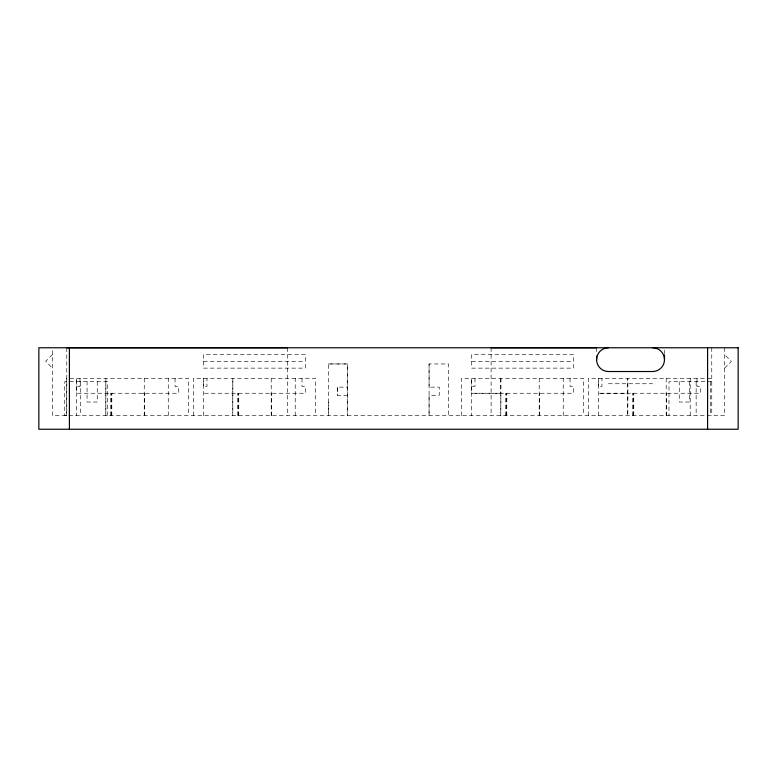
<?xml version="1.0" encoding="UTF-8"?>
<svg xmlns="http://www.w3.org/2000/svg" width="777" height="777" viewBox="0 0 777 777"><rect width="100%" height="100%" fill="white"/><g stroke="black" fill="none" stroke-linecap="round" stroke-linejoin="round"><path stroke-width="0.58" stroke-dasharray="3.88 2.91" d="M66.424 415.656L66.424 378.312L188.636 378.312L188.636 415.656M175.058 378.312L175.058 386.46L178.448 386.46L178.448 393.249L76.612 393.249L76.69 378.312L76.69 415.656M80.002 378.312L80.002 386.46L76.69 386.46M110.557 415.656L110.557 393.249L112.83 393.249M111.645 415.656L111.645 393.249M111.81 415.656L111.81 393.249M144.25 378.312L144.25 415.608M144.503 415.656L144.503 393.249L142.23 393.249M168.269 415.656L168.269 378.312M193.386 415.656L193.386 378.312L315.588 378.312L315.588 415.656M203.652 415.656L203.652 378.312L203.564 386.46L206.964 386.46L206.964 378.312M237.519 415.656L237.519 393.249L238.092 393.249M238.607 415.656L238.607 393.249M238.772 415.656L238.772 393.249M271.212 378.312L271.212 415.608M271.464 415.656L271.464 393.249L270.882 393.249M295.221 415.656L295.221 378.312M302.01 378.312L302.01 386.46L305.41 386.46L305.41 393.249L203.652 393.249M328.38 363.957L347.601 363.957L347.601 415.656L347.601 363.957L328.38 363.957L328.38 415.656L328.38 402.078M347.601 395.289L337.422 395.289L337.422 387.14L347.601 387.14M429.079 363.947L429.079 415.656L429.079 395.289L439.258 395.289L439.258 387.14L429.079 387.14L429.079 363.947L448.62 363.947L448.62 415.656M461.412 415.656L461.412 378.312L583.614 378.312L583.614 415.656M570.036 378.312L570.036 386.46L573.436 386.46L573.436 393.249L471.59 393.249L471.678 378.312L471.678 415.656M474.99 378.312L474.99 386.46L471.59 386.46M500.874 378.312L500.796 415.656L500.874 393.249L471.59 393.249M505.536 415.656L505.536 393.249M506.623 415.656L506.798 393.249L506.798 415.656M539.228 378.312L539.228 415.608M539.481 415.656L539.481 393.249M563.247 415.656L563.247 378.312M588.364 415.656L588.364 378.312L710.576 378.312L710.576 415.656M598.64 415.656L598.64 378.312L598.552 386.46L601.942 386.46L601.942 378.312M632.497 415.656L632.497 393.249L633.08 393.249M633.585 415.656L633.76 393.249L633.76 415.656M666.19 378.312L666.19 415.608M666.443 415.656L666.443 393.249L665.87 393.249M690.209 415.656L690.209 378.312M696.998 378.312L696.998 386.46L700.388 386.46L700.388 393.249L598.552 393.249L627.826 393.249L627.787 378.312L627.758 415.656L627.826 393.249M52.428 354.555L45.639 361.344L52.428 368.133M724.572 368.133L731.361 361.344L724.572 354.555M203.487 361.344L305.332 361.344M471.668 361.344L573.513 361.344M711.761 381.692L668.987 381.692L668.987 415.646M608.478 383.751L652.612 383.751M500.825 378.312L500.844 393.249M724.572 347.766L724.572 415.656L52.428 415.656L52.428 347.766M711.761 347.775L711.761 415.676M696.143 381.692L696.143 415.646M689.432 381.662L689.432 402.03L679.253 402.03L679.253 381.662M664.49 350.145L664.49 353.71M596.6 347.766L596.6 352.515M491.103 347.775L491.103 415.676M337.422 387.14L337.422 395.289M287.432 347.775L287.432 415.676M107.508 415.646L107.508 381.692L64.734 381.692L64.734 415.646L66.773 415.676L66.773 347.775M97.251 381.662L97.251 402.03L87.063 402.03L87.063 381.662M80.352 381.692L80.352 415.646M105.895 378.312L105.818 415.656L105.847 378.312M232.857 378.312L232.779 415.656L232.809 378.312M305.332 354.555L203.487 354.555L203.487 368.133L305.332 368.133L305.332 354.555M573.513 354.555L471.668 354.555L471.668 368.133L573.513 368.133L573.513 354.555"/><path stroke-width="1.17" d="M66.773 347.775L287.432 347.775M491.103 347.775L596.6 347.766M707.594 347.766L707.594 429.234M664.49 354.895L664.49 359.644A11.878 11.878 0 0 1 652.612 371.523L608.478 371.523A11.878 11.878 0 0 1 596.6 359.644L596.6 356.08M69.406 347.766L69.406 429.234M652.612 347.766A11.878 11.878 0 0 1 664.49 359.644M596.6 359.644A11.878 11.878 0 0 1 608.478 347.766M738.15 347.766L38.85 347.766L38.85 429.234L738.15 429.234L738.15 347.766"/></g></svg>
